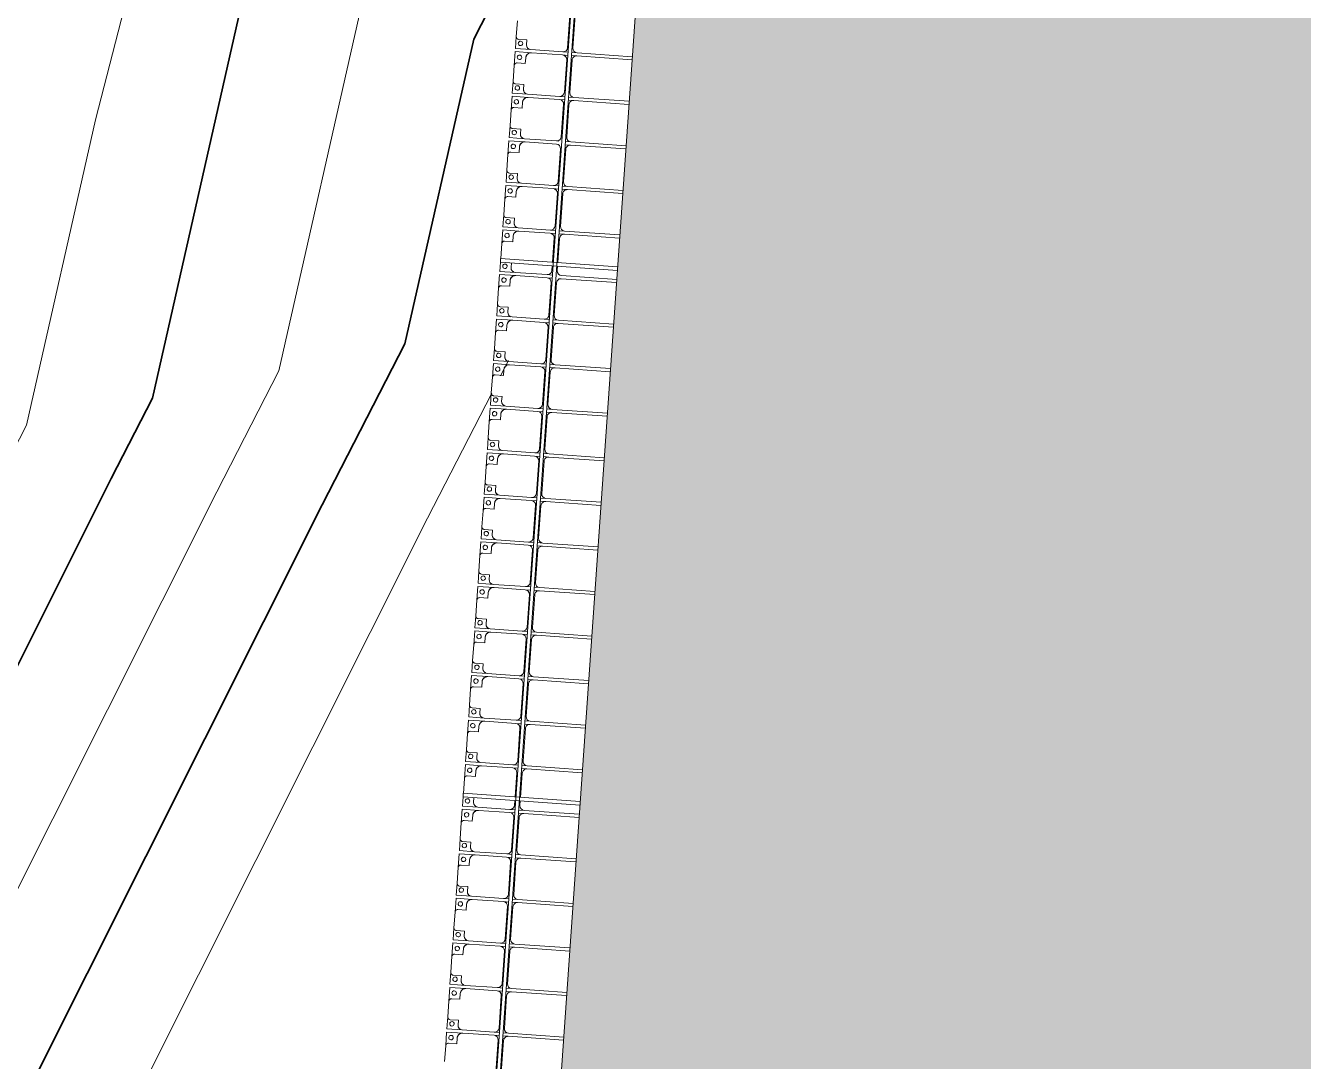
# Model space of a CAD drawing. Header units: millimetres. Extents: x -861324 to 439029, y -308065 to 694685.
# Drawn here: x 73427 to 87737, y 120129 to 131723 of the extents above; entities that cross this region are included whole.
import ezdxf

# ---------------------------------------------------------------- set-up
doc = ezdxf.new("R2010")
doc.units = ezdxf.units.MM
for name, color, linetype, lineweight in [('A-DETL-GENF', 92, 'Continuous', 9), ('A-DETL-THIN', 151, 'Continuous', 9), ('A-GENM', 13, 'Continuous', 9), ('C-TOPO-MAJR', 7, 'Continuous', 35), ('C-TOPO-MINR', 7, 'Continuous', 9), ('S-BEAM', 12, 'Continuous', 9)]:
    doc.layers.add(name, color=color, linetype=linetype, lineweight=lineweight)

# ---------------------------------------------------------------- blocks, each defined once
blk = doc.blocks.new('Dải phao đi lại kèm đỡ invester - DẢI PHAO ĐI LẠI-39446-BỐ TRÍ BÈ PIN HỒ BẢN MÒNG')
at = {"layer": 'A-GENM', "color": 7}
for p, q in [((57223, -620), (57223, 0)), ((57258, 0), (57258, -620)), ((57723, -620), (57723, 0)), ((57758, 0), (57758, -620)), ((58223, -620), (58223, 0)), ((58258, 0), (58258, -620)), ((58723, -620), (58723, 0)), ((58758, 0), (58758, -620)), ((59223, -620), (59223, 0)), ((59258, 0), (59258, -620)), ((59723, -620), (59723, 0)), ((59758, 0), (59758, -620)), ((60223, -620), (60223, 0)), ((60258, 0), (60258, -620)), ((60723, -620), (60723, 0)), ((60758, 0), (60758, -620)), ((61223, -620), (61223, 0)), ((61258, 0), (61258, -620)), ((61723, -620), (61723, 0)), ((61758, 0), (61758, -620)), ((62223, -620), (62223, 0)), ((62258, 0), (62258, -620)), ((62723, -620), (62723, 0)), ((62758, 0), (62758, -620)), ((63223, -620), (63223, 0)), ((63258, 0), (63258, -620)), ((63723, -620), (63723, 0)), ((63758, 0), (63758, -620)), ((64223, -620), (64223, 0)), ((64258, 0), (64258, -620)), ((64723, -620), (64723, 0)), ((64758, 0), (64758, -620)), ((65223, -620), (65223, 0)), ((65258, 0), (65258, -620)), ((65723, -620), (65723, 0)), ((65758, 0), (65758, -620)), ((66223, -620), (66223, 0)), ((66258, 0), (66258, -620)), ((66723, -620), (66723, 0)), ((66758, 0), (66758, -620)), ((67223, -620), (67223, 0)), ((67258, 0), (67258, -620)), ((67723, -620), (67723, 0)), ((67758, 0), (67758, -620)), ((68223, -620), (68223, 0)), ((68258, 0), (68258, -620)), ((56808, -670), (57173, -670)), ((57223, -620), (57223, -680)), ((57258, -680), (57258, -620)), ((57308, -670), (57673, -670)), ((57723, -620), (57723, -680)), ((57758, -680), (57758, -620)), ((57808, -670), (58173, -670)), ((58223, -620), (58223, -680)), ((58258, -680), (58258, -620)), ((58308, -670), (58673, -670)), ((58723, -620), (58723, -680)), ((58758, -680), (58758, -620)), ((58808, -670), (59173, -670)), ((59223, -620), (59223, -680)), ((59258, -680), (59258, -620)), ((59308, -670), (59580, -670)), ((59620, -670), (59673, -670)), ((59758, -646), (59758, -620)), ((59808, -670), (60173, -670)), ((60223, -620), (60223, -680)), ((60258, -680), (60258, -620)), ((60308, -670), (60673, -670)), ((60723, -620), (60723, -680)), ((60758, -680), (60758, -620)), ((60808, -670), (61173, -670)), ((61223, -620), (61223, -680)), ((61258, -680), (61258, -620)), ((61308, -670), (61673, -670)), ((61723, -620), (61723, -680)), ((61758, -680), (61758, -620)), ((61808, -670), (62173, -670)), ((62223, -620), (62223, -680)), ((62258, -680), (62258, -620)), ((62308, -670), (62673, -670)), ((62723, -620), (62723, -680)), ((62758, -680), (62758, -620)), ((62808, -670), (63173, -670)), ((63223, -620), (63223, -680)), ((63258, -680), (63258, -620)), ((63308, -670), (63673, -670)), ((63723, -620), (63723, -680)), ((63758, -680), (63758, -620)), ((63808, -670), (64173, -670)), ((64223, -620), (64223, -680)), ((64258, -680), (64258, -620)), ((64308, -670), (64673, -670)), ((64723, -620), (64723, -680)), ((64758, -680), (64758, -620)), ((64808, -670), (65173, -670)), ((65223, -620), (65223, -680)), ((65258, -680), (65258, -620)), ((65308, -670), (65580, -670)), ((65620, -670), (65673, -670)), ((65723, -620), (65723, -680)), ((65758, -680), (65758, -620)), ((65808, -670), (66173, -670)), ((66223, -620), (66223, -680)), ((66258, -680), (66258, -620)), ((66308, -670), (66673, -670)), ((66723, -620), (66723, -680)), ((66758, -680), (66758, -620)), ((66808, -670), (67173, -670)), ((67223, -620), (67223, -680)), ((67258, -680), (67258, -620)), ((67308, -670), (67673, -670)), ((67723, -620), (67723, -680)), ((67758, -680), (67758, -620)), ((67808, -670), (68173, -670)), ((68223, -620), (68223, -680)), ((68258, -680), (68258, -620)), ((68308, -670), (68673, -670)), ((57173, -730), (56808, -730)), ((57223, -720), (57223, -780)), ((57223, -1140), (57223, -780)), ((57258, -780), (57258, -720)), ((57258, -780), (57258, -1130)), ((57673, -730), (57308, -730)), ((57723, -720), (57723, -780)), ((57723, -1140), (57723, -780)), ((57758, -780), (57758, -720)), ((57758, -780), (57758, -1130)), ((58173, -730), (57808, -730)), ((58223, -753), (58223, -780)), ((58223, -1140), (58223, -780)), ((58258, -780), (58258, -1130)), ((58673, -730), (58308, -730)), ((58723, -720), (58723, -780)), ((58723, -1140), (58723, -780)), ((58758, -780), (58758, -720)), ((58758, -780), (58758, -1130)), ((59173, -730), (58808, -730)), ((59223, -720), (59223, -780)), ((59223, -1140), (59223, -780)), ((59258, -780), (59258, -720)), ((59258, -780), (59258, -1130)), ((59580, -730), (59308, -730)), ((59673, -730), (59620, -730)), ((59723, -720), (59723, -780)), ((59723, -1140), (59723, -780)), ((59758, -780), (59758, -720)), ((59758, -780), (59758, -1130)), ((60173, -730), (59808, -730)), ((60223, -720), (60223, -780)), ((60223, -1140), (60223, -780)), ((60258, -780), (60258, -720)), ((60258, -780), (60258, -1130)), ((60673, -730), (60308, -730)), ((60723, -720), (60723, -780)), ((60723, -1140), (60723, -780)), ((60758, -780), (60758, -720)), ((60758, -780), (60758, -1130)), ((61173, -730), (60808, -730)), ((61223, -720), (61223, -780)), ((61223, -1140), (61223, -780)), ((61258, -780), (61258, -720)), ((61258, -780), (61258, -1130)), ((61673, -730), (61308, -730)), ((61723, -720), (61723, -780)), ((61723, -1140), (61723, -780)), ((61758, -780), (61758, -720)), ((61758, -780), (61758, -1130)), ((62173, -730), (61808, -730)), ((62223, -720), (62223, -780)), ((62223, -1140), (62223, -780)), ((62258, -780), (62258, -720)), ((62258, -780), (62258, -1130)), ((62673, -730), (62308, -730)), ((62723, -720), (62723, -780)), ((62723, -1140), (62723, -780)), ((62758, -780), (62758, -720)), ((62758, -780), (62758, -1130)), ((63173, -730), (62808, -730)), ((63223, -720), (63223, -780)), ((63223, -1140), (63223, -780)), ((63258, -780), (63258, -720)), ((63258, -780), (63258, -1130)), ((63673, -730), (63308, -730)), ((63723, -720), (63723, -780)), ((63723, -1140), (63723, -780)), ((63758, -780), (63758, -720)), ((63758, -780), (63758, -1130)), ((64173, -730), (63808, -730)), ((64223, -720), (64223, -780)), ((64223, -1140), (64223, -780)), ((64258, -780), (64258, -720)), ((64258, -780), (64258, -1130)), ((64673, -730), (64308, -730)), ((64723, -720), (64723, -780)), ((64723, -1140), (64723, -780)), ((64758, -780), (64758, -720)), ((64758, -780), (64758, -1130)), ((65173, -730), (64808, -730)), ((65223, -720), (65223, -780)), ((65223, -1140), (65223, -780)), ((65258, -780), (65258, -720)), ((65258, -780), (65258, -1130)), ((65580, -730), (65308, -730)), ((65673, -730), (65620, -730)), ((65723, -720), (65723, -780)), ((65723, -1140), (65723, -780)), ((65758, -780), (65758, -720)), ((65758, -780), (65758, -1130)), ((66173, -730), (65808, -730)), ((66223, -720), (66223, -780)), ((66223, -1140), (66223, -780)), ((66258, -780), (66258, -720)), ((66258, -780), (66258, -1130)), ((66673, -730), (66308, -730)), ((66723, -720), (66723, -780)), ((66723, -1140), (66723, -780)), ((66758, -780), (66758, -720)), ((66758, -780), (66758, -1130)), ((67173, -730), (66808, -730)), ((67223, -720), (67223, -780)), ((67223, -1140), (67223, -780)), ((67258, -780), (67258, -720)), ((67258, -780), (67258, -1130)), ((67673, -730), (67308, -730)), ((67723, -720), (67723, -780)), ((67723, -1140), (67723, -780)), ((67758, -780), (67758, -720)), ((67758, -780), (67758, -1130)), ((68173, -730), (67808, -730)), ((68223, -720), (68223, -780)), ((68223, -1140), (68223, -780)), ((68258, -780), (68258, -720)), ((68258, -780), (68258, -1130)), ((68673, -730), (68308, -730)), ((57118, -1282), (57118, -1190)), ((57118, -1190), (57173, -1190)), ((57318, -1190), (57382, -1190)), ((57382, -1190), (57382, -1282)), ((57618, -1282), (57618, -1190)), ((57618, -1190), (57673, -1190)), ((57818, -1190), (57882, -1190)), ((57882, -1190), (57882, -1282)), ((58118, -1282), (58118, -1190)), ((58118, -1190), (58173, -1190)), ((58318, -1190), (58382, -1190)), ((58382, -1190), (58382, -1282)), ((58618, -1282), (58618, -1190)), ((58618, -1190), (58673, -1190)), ((58818, -1190), (58882, -1190)), ((58882, -1190), (58882, -1282)), ((59118, -1282), (59118, -1190)), ((59118, -1190), (59173, -1190)), ((59318, -1190), (59382, -1190)), ((59382, -1190), (59382, -1282)), ((59620, -1190), (59673, -1190)), ((59818, -1190), (59882, -1190)), ((59882, -1190), (59882, -1282)), ((60118, -1282), (60118, -1190)), ((60118, -1190), (60173, -1190)), ((60318, -1190), (60382, -1190)), ((60382, -1190), (60382, -1282)), ((60618, -1282), (60618, -1190)), ((60618, -1190), (60673, -1190)), ((60818, -1190), (60882, -1190)), ((60882, -1190), (60882, -1282)), ((61118, -1282), (61118, -1190)), ((61118, -1190), (61173, -1190)), ((61318, -1190), (61382, -1190)), ((61382, -1190), (61382, -1282)), ((61618, -1282), (61618, -1190)), ((61618, -1190), (61673, -1190)), ((61818, -1190), (61882, -1190)), ((61882, -1190), (61882, -1282)), ((62118, -1282), (62118, -1190)), ((62118, -1190), (62173, -1190)), ((62318, -1190), (62382, -1190)), ((62382, -1190), (62382, -1282)), ((62618, -1282), (62618, -1190)), ((62618, -1190), (62673, -1190)), ((62818, -1190), (62882, -1190)), ((62882, -1190), (62882, -1282)), ((63118, -1282), (63118, -1190)), ((63118, -1190), (63173, -1190)), ((63318, -1190), (63382, -1190)), ((63382, -1190), (63382, -1282)), ((63618, -1282), (63618, -1190)), ((63618, -1190), (63673, -1190)), ((63818, -1190), (63882, -1190)), ((63882, -1190), (63882, -1282)), ((64118, -1282), (64118, -1190)), ((64118, -1190), (64173, -1190)), ((64318, -1190), (64382, -1190)), ((64382, -1190), (64382, -1282)), ((64618, -1282), (64618, -1190)), ((64618, -1190), (64673, -1190)), ((64818, -1190), (64882, -1190)), ((64882, -1190), (64882, -1282)), ((65118, -1282), (65118, -1190)), ((65118, -1190), (65173, -1190)), ((65318, -1190), (65382, -1190)), ((65382, -1190), (65382, -1282)), ((65620, -1190), (65673, -1190)), ((65818, -1190), (65882, -1190)), ((65882, -1190), (65882, -1282)), ((66118, -1282), (66118, -1190)), ((66118, -1190), (66173, -1190)), ((66318, -1190), (66382, -1190)), ((66382, -1190), (66382, -1282)), ((66618, -1282), (66618, -1190)), ((66618, -1190), (66673, -1190)), ((66818, -1190), (66882, -1190)), ((66882, -1190), (66882, -1282)), ((67118, -1282), (67118, -1190)), ((67118, -1190), (67173, -1190)), ((67318, -1190), (67382, -1190)), ((67382, -1190), (67382, -1282)), ((67618, -1282), (67618, -1190)), ((67618, -1190), (67673, -1190)), ((67818, -1190), (67882, -1190)), ((67882, -1190), (67882, -1282)), ((68118, -1282), (68118, -1190)), ((68118, -1190), (68173, -1190)), ((68318, -1190), (68382, -1190)), ((68382, -1190), (68382, -1282)), ((56912, -1312), (57088, -1312)), ((57412, -1312), (57588, -1312)), ((57912, -1312), (58088, -1312)), ((58412, -1312), (58588, -1312)), ((58912, -1312), (59088, -1312)), ((59412, -1312), (59580, -1312)), ((59912, -1312), (60088, -1312)), ((60412, -1312), (60588, -1312)), ((60912, -1312), (61088, -1312)), ((61412, -1312), (61588, -1312)), ((61912, -1312), (62088, -1312)), ((62412, -1312), (62588, -1312)), ((62912, -1312), (63088, -1312)), ((63412, -1312), (63588, -1312)), ((63912, -1312), (64088, -1312)), ((64412, -1312), (64588, -1312)), ((64912, -1312), (65088, -1312)), ((65412, -1312), (65580, -1312)), ((65912, -1312), (66088, -1312)), ((66412, -1312), (66588, -1312)), ((66912, -1312), (67088, -1312)), ((67412, -1312), (67588, -1312)), ((67912, -1312), (68088, -1312)), ((68412, -1312), (68588, -1312))]:
    blk.add_line(p, q, dxfattribs=at)
at = {"layer": 'A-GENM', "color": 9}
for p, q in [((57223, -620), (57223, -680)), ((57258, -680), (57258, -620)), ((57723, -620), (57723, -680)), ((57758, -680), (57758, -620)), ((58223, -620), (58223, -680)), ((58258, -680), (58258, -620)), ((58723, -620), (58723, -680)), ((58758, -680), (58758, -620)), ((59223, -620), (59223, -680)), ((59258, -680), (59258, -620)), ((60223, -620), (60223, -680)), ((60258, -680), (60258, -620)), ((60723, -620), (60723, -680)), ((60758, -680), (60758, -620)), ((61223, -620), (61223, -680)), ((61258, -680), (61258, -620)), ((61723, -620), (61723, -680)), ((61758, -680), (61758, -620)), ((62223, -620), (62223, -680)), ((62258, -680), (62258, -620)), ((62723, -620), (62723, -680)), ((62758, -680), (62758, -620)), ((63223, -620), (63223, -680)), ((63258, -680), (63258, -620)), ((63723, -620), (63723, -680)), ((63758, -680), (63758, -620)), ((64223, -620), (64223, -680)), ((64258, -680), (64258, -620)), ((64723, -620), (64723, -680)), ((64758, -680), (64758, -620)), ((65223, -620), (65223, -680)), ((65258, -680), (65258, -620)), ((65723, -620), (65723, -680)), ((65758, -680), (65758, -620)), ((66223, -620), (66223, -680)), ((66258, -680), (66258, -620)), ((66723, -620), (66723, -680)), ((66758, -680), (66758, -620)), ((67223, -620), (67223, -680)), ((67258, -680), (67258, -620)), ((67723, -620), (67723, -680)), ((67758, -680), (67758, -620)), ((68223, -620), (68223, -680)), ((68258, -680), (68258, -620)), ((57223, -720), (57223, -780)), ((57258, -780), (57258, -720)), ((57723, -720), (57723, -780)), ((57758, -780), (57758, -720)), ((58223, -753), (58223, -780)), ((58723, -720), (58723, -780)), ((58758, -780), (58758, -720)), ((59223, -720), (59223, -780)), ((59258, -780), (59258, -720)), ((59723, -720), (59723, -780)), ((59758, -780), (59758, -720)), ((60223, -720), (60223, -780)), ((60258, -780), (60258, -720)), ((60723, -720), (60723, -780)), ((60758, -780), (60758, -720)), ((61223, -720), (61223, -780)), ((61258, -780), (61258, -720)), ((61723, -720), (61723, -780)), ((61758, -780), (61758, -720)), ((62223, -720), (62223, -780)), ((62258, -780), (62258, -720)), ((62723, -720), (62723, -780)), ((62758, -780), (62758, -720)), ((63223, -720), (63223, -780)), ((63258, -780), (63258, -720)), ((63723, -720), (63723, -780)), ((63758, -780), (63758, -720)), ((64223, -720), (64223, -780)), ((64258, -780), (64258, -720)), ((64723, -720), (64723, -780)), ((64758, -780), (64758, -720)), ((65223, -720), (65223, -780)), ((65258, -780), (65258, -720)), ((65723, -720), (65723, -780)), ((65758, -780), (65758, -720)), ((66223, -720), (66223, -780)), ((66258, -780), (66258, -720)), ((66723, -720), (66723, -780)), ((66758, -780), (66758, -720)), ((67223, -720), (67223, -780)), ((67258, -780), (67258, -720)), ((67723, -720), (67723, -780)), ((67758, -780), (67758, -720)), ((68223, -720), (68223, -780)), ((68258, -780), (68258, -720)), ((57223, -1140), (57223, -1312)), ((57223, -1312), (57223, -1140)), ((57258, -1312), (57258, -1130)), ((57258, -1130), (57258, -1312)), ((57723, -1140), (57723, -1312)), ((57723, -1312), (57723, -1140)), ((57758, -1312), (57758, -1130)), ((57758, -1130), (57758, -1312)), ((58223, -1140), (58223, -1312)), ((58223, -1312), (58223, -1140)), ((58258, -1312), (58258, -1130)), ((58258, -1130), (58258, -1312)), ((58723, -1140), (58723, -1312)), ((58723, -1312), (58723, -1140)), ((58758, -1312), (58758, -1130)), ((58758, -1130), (58758, -1312)), ((59223, -1140), (59223, -1312)), ((59223, -1312), (59223, -1140)), ((59258, -1312), (59258, -1130)), ((59258, -1130), (59258, -1312)), ((59723, -1140), (59723, -1312)), ((59723, -1312), (59723, -1140)), ((59758, -1312), (59758, -1130)), ((59758, -1130), (59758, -1312)), ((60223, -1140), (60223, -1312)), ((60223, -1312), (60223, -1140)), ((60258, -1312), (60258, -1130)), ((60258, -1130), (60258, -1312)), ((60723, -1140), (60723, -1312)), ((60723, -1312), (60723, -1140)), ((60758, -1312), (60758, -1130)), ((60758, -1130), (60758, -1312)), ((61223, -1140), (61223, -1312)), ((61223, -1312), (61223, -1140)), ((61258, -1312), (61258, -1130)), ((61258, -1130), (61258, -1312)), ((61723, -1140), (61723, -1312)), ((61723, -1312), (61723, -1140)), ((61758, -1312), (61758, -1130)), ((61758, -1130), (61758, -1312)), ((62223, -1140), (62223, -1312)), ((62223, -1312), (62223, -1140)), ((62258, -1312), (62258, -1130)), ((62258, -1130), (62258, -1312)), ((62723, -1140), (62723, -1312)), ((62723, -1312), (62723, -1140)), ((62758, -1312), (62758, -1130)), ((62758, -1130), (62758, -1312)), ((63223, -1140), (63223, -1312)), ((63223, -1312), (63223, -1140)), ((63258, -1312), (63258, -1130)), ((63258, -1130), (63258, -1312)), ((63723, -1140), (63723, -1312)), ((63723, -1312), (63723, -1140)), ((63758, -1312), (63758, -1130)), ((63758, -1130), (63758, -1312)), ((64223, -1140), (64223, -1312)), ((64223, -1312), (64223, -1140)), ((64258, -1312), (64258, -1130)), ((64258, -1130), (64258, -1312)), ((64723, -1140), (64723, -1312)), ((64723, -1312), (64723, -1140)), ((64758, -1312), (64758, -1130)), ((64758, -1130), (64758, -1312)), ((65223, -1140), (65223, -1312)), ((65223, -1312), (65223, -1140)), ((65258, -1312), (65258, -1130)), ((65258, -1130), (65258, -1312)), ((65723, -1140), (65723, -1312)), ((65723, -1312), (65723, -1140)), ((65758, -1312), (65758, -1130)), ((65758, -1130), (65758, -1312)), ((66223, -1140), (66223, -1312)), ((66223, -1312), (66223, -1140)), ((66258, -1312), (66258, -1130)), ((66258, -1130), (66258, -1312)), ((66723, -1140), (66723, -1312)), ((66723, -1312), (66723, -1140)), ((66758, -1312), (66758, -1130)), ((66758, -1130), (66758, -1312)), ((67223, -1140), (67223, -1312)), ((67223, -1312), (67223, -1140)), ((67258, -1312), (67258, -1130)), ((67258, -1130), (67258, -1312)), ((67723, -1140), (67723, -1312)), ((67723, -1312), (67723, -1140)), ((67758, -1312), (67758, -1130)), ((67758, -1130), (67758, -1312)), ((68223, -1140), (68223, -1312)), ((68223, -1312), (68223, -1140)), ((68258, -1312), (68258, -1130)), ((68258, -1130), (68258, -1312)), ((57173, -1190), (57118, -1190)), ((57118, -1190), (57118, -1282)), ((57118, -1282), (57118, -1190)), ((57118, -1190), (57118, -1282)), ((57118, -1190), (57173, -1190)), ((57173, -1190), (57118, -1190)), ((57382, -1190), (57318, -1190)), ((57318, -1190), (57382, -1190)), ((57382, -1190), (57318, -1190)), ((57382, -1282), (57382, -1190)), ((57382, -1190), (57382, -1282)), ((57382, -1282), (57382, -1190)), ((57673, -1190), (57618, -1190)), ((57618, -1190), (57618, -1282)), ((57618, -1282), (57618, -1190)), ((57618, -1190), (57618, -1282)), ((57618, -1190), (57673, -1190)), ((57673, -1190), (57618, -1190)), ((57882, -1190), (57818, -1190)), ((57818, -1190), (57882, -1190)), ((57882, -1190), (57818, -1190)), ((57882, -1282), (57882, -1190)), ((57882, -1190), (57882, -1282)), ((57882, -1282), (57882, -1190)), ((58173, -1190), (58118, -1190)), ((58118, -1190), (58118, -1282)), ((58118, -1282), (58118, -1190)), ((58118, -1190), (58118, -1282)), ((58118, -1190), (58173, -1190)), ((58173, -1190), (58118, -1190)), ((58382, -1190), (58318, -1190)), ((58318, -1190), (58382, -1190)), ((58382, -1190), (58318, -1190)), ((58382, -1282), (58382, -1190)), ((58382, -1190), (58382, -1282)), ((58382, -1282), (58382, -1190)), ((58673, -1190), (58618, -1190)), ((58618, -1190), (58618, -1282)), ((58618, -1282), (58618, -1190)), ((58618, -1190), (58618, -1282)), ((58618, -1190), (58673, -1190)), ((58673, -1190), (58618, -1190)), ((58882, -1190), (58818, -1190)), ((58818, -1190), (58882, -1190)), ((58882, -1190), (58818, -1190)), ((58882, -1282), (58882, -1190)), ((58882, -1190), (58882, -1282)), ((58882, -1282), (58882, -1190)), ((59173, -1190), (59118, -1190)), ((59118, -1190), (59118, -1282)), ((59118, -1282), (59118, -1190)), ((59118, -1190), (59118, -1282)), ((59118, -1190), (59173, -1190)), ((59173, -1190), (59118, -1190)), ((59382, -1190), (59318, -1190)), ((59318, -1190), (59382, -1190)), ((59382, -1190), (59318, -1190)), ((59382, -1282), (59382, -1190)), ((59382, -1190), (59382, -1282)), ((59382, -1282), (59382, -1190)), ((59673, -1190), (59620, -1190)), ((59620, -1190), (59673, -1190)), ((59673, -1190), (59620, -1190)), ((59882, -1190), (59818, -1190)), ((59818, -1190), (59882, -1190)), ((59882, -1190), (59818, -1190)), ((59882, -1282), (59882, -1190)), ((59882, -1190), (59882, -1282)), ((59882, -1282), (59882, -1190)), ((60173, -1190), (60118, -1190)), ((60118, -1190), (60118, -1282)), ((60118, -1282), (60118, -1190)), ((60118, -1190), (60118, -1282)), ((60118, -1190), (60173, -1190)), ((60173, -1190), (60118, -1190)), ((60382, -1190), (60318, -1190)), ((60318, -1190), (60382, -1190)), ((60382, -1190), (60318, -1190)), ((60382, -1282), (60382, -1190)), ((60382, -1190), (60382, -1282)), ((60382, -1282), (60382, -1190)), ((60673, -1190), (60618, -1190)), ((60618, -1190), (60618, -1282)), ((60618, -1282), (60618, -1190)), ((60618, -1190), (60618, -1282)), ((60618, -1190), (60673, -1190)), ((60673, -1190), (60618, -1190)), ((60882, -1190), (60818, -1190)), ((60818, -1190), (60882, -1190)), ((60882, -1190), (60818, -1190)), ((60882, -1282), (60882, -1190)), ((60882, -1190), (60882, -1282)), ((60882, -1282), (60882, -1190)), ((61173, -1190), (61118, -1190)), ((61118, -1190), (61118, -1282)), ((61118, -1282), (61118, -1190)), ((61118, -1190), (61118, -1282)), ((61118, -1190), (61173, -1190)), ((61173, -1190), (61118, -1190)), ((61382, -1190), (61318, -1190)), ((61318, -1190), (61382, -1190)), ((61382, -1190), (61318, -1190)), ((61382, -1282), (61382, -1190)), ((61382, -1190), (61382, -1282)), ((61382, -1282), (61382, -1190)), ((61673, -1190), (61618, -1190)), ((61618, -1190), (61618, -1282)), ((61618, -1282), (61618, -1190)), ((61618, -1190), (61618, -1282)), ((61618, -1190), (61673, -1190)), ((61673, -1190), (61618, -1190)), ((61882, -1190), (61818, -1190)), ((61818, -1190), (61882, -1190)), ((61882, -1190), (61818, -1190)), ((61882, -1282), (61882, -1190)), ((61882, -1190), (61882, -1282)), ((61882, -1282), (61882, -1190)), ((62173, -1190), (62118, -1190)), ((62118, -1190), (62118, -1282)), ((62118, -1282), (62118, -1190)), ((62118, -1190), (62118, -1282)), ((62118, -1190), (62173, -1190)), ((62173, -1190), (62118, -1190)), ((62382, -1190), (62318, -1190)), ((62318, -1190), (62382, -1190)), ((62382, -1190), (62318, -1190)), ((62382, -1282), (62382, -1190)), ((62382, -1190), (62382, -1282)), ((62382, -1282), (62382, -1190)), ((62673, -1190), (62618, -1190)), ((62618, -1190), (62618, -1282)), ((62618, -1282), (62618, -1190)), ((62618, -1190), (62618, -1282)), ((62618, -1190), (62673, -1190)), ((62673, -1190), (62618, -1190)), ((62882, -1190), (62818, -1190)), ((62818, -1190), (62882, -1190)), ((62882, -1190), (62818, -1190)), ((62882, -1282), (62882, -1190)), ((62882, -1190), (62882, -1282)), ((62882, -1282), (62882, -1190)), ((63173, -1190), (63118, -1190)), ((63118, -1190), (63118, -1282)), ((63118, -1282), (63118, -1190)), ((63118, -1190), (63118, -1282)), ((63118, -1190), (63173, -1190)), ((63173, -1190), (63118, -1190)), ((63382, -1190), (63318, -1190)), ((63318, -1190), (63382, -1190)), ((63382, -1190), (63318, -1190)), ((63382, -1282), (63382, -1190)), ((63382, -1190), (63382, -1282)), ((63382, -1282), (63382, -1190)), ((63673, -1190), (63618, -1190)), ((63618, -1190), (63618, -1282)), ((63618, -1282), (63618, -1190)), ((63618, -1190), (63618, -1282)), ((63618, -1190), (63673, -1190)), ((63673, -1190), (63618, -1190)), ((63882, -1190), (63818, -1190)), ((63818, -1190), (63882, -1190)), ((63882, -1190), (63818, -1190)), ((63882, -1282), (63882, -1190)), ((63882, -1190), (63882, -1282)), ((63882, -1282), (63882, -1190)), ((64173, -1190), (64118, -1190)), ((64118, -1190), (64118, -1282)), ((64118, -1282), (64118, -1190)), ((64118, -1190), (64118, -1282)), ((64118, -1190), (64173, -1190)), ((64173, -1190), (64118, -1190)), ((64382, -1190), (64318, -1190)), ((64318, -1190), (64382, -1190)), ((64382, -1190), (64318, -1190)), ((64382, -1282), (64382, -1190)), ((64382, -1190), (64382, -1282)), ((64382, -1282), (64382, -1190)), ((64673, -1190), (64618, -1190)), ((64618, -1190), (64618, -1282)), ((64618, -1282), (64618, -1190)), ((64618, -1190), (64618, -1282)), ((64618, -1190), (64673, -1190)), ((64673, -1190), (64618, -1190)), ((64882, -1190), (64818, -1190)), ((64818, -1190), (64882, -1190)), ((64882, -1190), (64818, -1190)), ((64882, -1282), (64882, -1190)), ((64882, -1190), (64882, -1282)), ((64882, -1282), (64882, -1190)), ((65173, -1190), (65118, -1190)), ((65118, -1190), (65118, -1282)), ((65118, -1282), (65118, -1190)), ((65118, -1190), (65118, -1282)), ((65118, -1190), (65173, -1190)), ((65173, -1190), (65118, -1190)), ((65382, -1190), (65318, -1190)), ((65318, -1190), (65382, -1190)), ((65382, -1190), (65318, -1190)), ((65382, -1282), (65382, -1190)), ((65382, -1190), (65382, -1282)), ((65382, -1282), (65382, -1190)), ((65673, -1190), (65620, -1190)), ((65620, -1190), (65673, -1190)), ((65673, -1190), (65620, -1190)), ((65882, -1190), (65818, -1190)), ((65818, -1190), (65882, -1190)), ((65882, -1190), (65818, -1190)), ((65882, -1282), (65882, -1190)), ((65882, -1190), (65882, -1282)), ((65882, -1282), (65882, -1190)), ((66173, -1190), (66118, -1190)), ((66118, -1190), (66118, -1282)), ((66118, -1282), (66118, -1190)), ((66118, -1190), (66118, -1282)), ((66118, -1190), (66173, -1190)), ((66173, -1190), (66118, -1190)), ((66382, -1190), (66318, -1190)), ((66318, -1190), (66382, -1190)), ((66382, -1190), (66318, -1190)), ((66382, -1282), (66382, -1190)), ((66382, -1190), (66382, -1282)), ((66382, -1282), (66382, -1190)), ((66673, -1190), (66618, -1190)), ((66618, -1190), (66618, -1282)), ((66618, -1282), (66618, -1190)), ((66618, -1190), (66618, -1282)), ((66618, -1190), (66673, -1190)), ((66673, -1190), (66618, -1190)), ((66882, -1190), (66818, -1190)), ((66818, -1190), (66882, -1190)), ((66882, -1190), (66818, -1190)), ((66882, -1282), (66882, -1190)), ((66882, -1190), (66882, -1282)), ((66882, -1282), (66882, -1190)), ((67173, -1190), (67118, -1190)), ((67118, -1190), (67118, -1282)), ((67118, -1282), (67118, -1190)), ((67118, -1190), (67118, -1282)), ((67118, -1190), (67173, -1190)), ((67173, -1190), (67118, -1190)), ((67382, -1190), (67318, -1190)), ((67318, -1190), (67382, -1190)), ((67382, -1190), (67318, -1190)), ((67382, -1282), (67382, -1190)), ((67382, -1190), (67382, -1282)), ((67382, -1282), (67382, -1190)), ((67673, -1190), (67618, -1190)), ((67618, -1190), (67618, -1282)), ((67618, -1282), (67618, -1190)), ((67618, -1190), (67618, -1282)), ((67618, -1190), (67673, -1190)), ((67673, -1190), (67618, -1190)), ((67882, -1190), (67818, -1190)), ((67818, -1190), (67882, -1190)), ((67882, -1190), (67818, -1190)), ((67882, -1282), (67882, -1190)), ((67882, -1190), (67882, -1282)), ((67882, -1282), (67882, -1190)), ((68173, -1190), (68118, -1190)), ((68118, -1190), (68118, -1282)), ((68118, -1282), (68118, -1190)), ((68118, -1190), (68118, -1282)), ((68118, -1190), (68173, -1190)), ((68173, -1190), (68118, -1190)), ((68382, -1190), (68318, -1190)), ((68318, -1190), (68382, -1190)), ((68382, -1190), (68318, -1190)), ((68382, -1282), (68382, -1190)), ((68382, -1190), (68382, -1282)), ((68382, -1282), (68382, -1190)), ((57223, -1312), (57088, -1312)), ((57088, -1312), (57223, -1312)), ((57412, -1312), (57258, -1312)), ((57258, -1312), (57412, -1312)), ((57723, -1312), (57588, -1312)), ((57588, -1312), (57723, -1312)), ((57912, -1312), (57758, -1312)), ((57758, -1312), (57912, -1312)), ((58223, -1312), (58088, -1312)), ((58088, -1312), (58223, -1312)), ((58412, -1312), (58258, -1312)), ((58258, -1312), (58412, -1312)), ((58723, -1312), (58588, -1312)), ((58588, -1312), (58723, -1312)), ((58912, -1312), (58758, -1312)), ((58758, -1312), (58912, -1312)), ((59223, -1312), (59088, -1312)), ((59088, -1312), (59223, -1312)), ((59412, -1312), (59258, -1312)), ((59258, -1312), (59412, -1312)), ((59723, -1312), (59620, -1312)), ((59620, -1312), (59723, -1312)), ((59912, -1312), (59758, -1312)), ((59758, -1312), (59912, -1312)), ((60223, -1312), (60088, -1312)), ((60088, -1312), (60223, -1312)), ((60412, -1312), (60258, -1312)), ((60258, -1312), (60412, -1312)), ((60723, -1312), (60588, -1312)), ((60588, -1312), (60723, -1312)), ((60912, -1312), (60758, -1312)), ((60758, -1312), (60912, -1312)), ((61223, -1312), (61088, -1312)), ((61088, -1312), (61223, -1312)), ((61412, -1312), (61258, -1312)), ((61258, -1312), (61412, -1312)), ((61723, -1312), (61588, -1312)), ((61588, -1312), (61723, -1312)), ((61912, -1312), (61758, -1312)), ((61758, -1312), (61912, -1312)), ((62223, -1312), (62088, -1312)), ((62088, -1312), (62223, -1312)), ((62412, -1312), (62258, -1312)), ((62258, -1312), (62412, -1312)), ((62723, -1312), (62588, -1312)), ((62588, -1312), (62723, -1312)), ((62912, -1312), (62758, -1312)), ((62758, -1312), (62912, -1312)), ((63223, -1312), (63088, -1312)), ((63088, -1312), (63223, -1312)), ((63412, -1312), (63258, -1312)), ((63258, -1312), (63412, -1312)), ((63723, -1312), (63588, -1312)), ((63588, -1312), (63723, -1312)), ((63912, -1312), (63758, -1312)), ((63758, -1312), (63912, -1312)), ((64223, -1312), (64088, -1312)), ((64088, -1312), (64223, -1312)), ((64412, -1312), (64258, -1312)), ((64258, -1312), (64412, -1312)), ((64723, -1312), (64588, -1312)), ((64588, -1312), (64723, -1312)), ((64912, -1312), (64758, -1312)), ((64758, -1312), (64912, -1312)), ((65223, -1312), (65088, -1312)), ((65088, -1312), (65223, -1312)), ((65412, -1312), (65258, -1312)), ((65258, -1312), (65412, -1312)), ((65723, -1312), (65620, -1312)), ((65620, -1312), (65723, -1312)), ((65912, -1312), (65758, -1312)), ((65758, -1312), (65912, -1312)), ((66223, -1312), (66088, -1312)), ((66088, -1312), (66223, -1312)), ((66412, -1312), (66258, -1312)), ((66258, -1312), (66412, -1312)), ((66723, -1312), (66588, -1312)), ((66588, -1312), (66723, -1312)), ((66912, -1312), (66758, -1312)), ((66758, -1312), (66912, -1312)), ((67223, -1312), (67088, -1312)), ((67088, -1312), (67223, -1312)), ((67412, -1312), (67258, -1312)), ((67258, -1312), (67412, -1312)), ((67723, -1312), (67588, -1312)), ((67588, -1312), (67723, -1312)), ((67912, -1312), (67758, -1312)), ((67758, -1312), (67912, -1312)), ((68223, -1312), (68088, -1312)), ((68088, -1312), (68223, -1312)), ((68412, -1312), (68258, -1312)), ((68258, -1312), (68412, -1312))]:
    blk.add_line(p, q, dxfattribs=at)
at = {"layer": 'A-GENM', "color": 7}
for centre, radius, start, end in [((57173, -620), 50, 270, 0), ((57308, -620), 50, 180, 270), ((57673, -620), 50, 270, 0), ((57808, -620), 50, 180, 270), ((58173, -620), 50, 270, 0), ((58308, -620), 50, 180, 270), ((58673, -620), 50, 270, 0), ((58808, -620), 50, 180, 270), ((59173, -620), 50, 270, 0), ((59308, -620), 50, 180, 270), ((59673, -620), 50, 270, 0), ((59808, -620), 50, 180, 209.9668), ((59808, -620), 50, 210, 270), ((60173, -620), 50, 270, 0), ((60308, -620), 50, 180, 270), ((60673, -620), 50, 270, 0), ((60808, -620), 50, 180, 270), ((61173, -620), 50, 270, 0), ((61308, -620), 50, 180, 270), ((61673, -620), 50, 270, 0), ((61808, -620), 50, 180, 270), ((62173, -620), 50, 270, 0), ((62308, -620), 50, 180, 270), ((62673, -620), 50, 270, 0), ((62808, -620), 50, 180, 270), ((63173, -620), 50, 270, 0), ((63308, -620), 50, 180, 270), ((63673, -620), 50, 270, 0), ((63808, -620), 50, 180, 270), ((64173, -620), 50, 270, 0), ((64308, -620), 50, 180, 270), ((64673, -620), 50, 270, 0), ((64808, -620), 50, 180, 270), ((65173, -620), 50, 270, 0), ((65308, -620), 50, 180, 270), ((65673, -620), 50, 270, 0), ((65808, -620), 50, 180, 270), ((66173, -620), 50, 270, 0), ((66308, -620), 50, 180, 270), ((66673, -620), 50, 270, 0), ((66808, -620), 50, 180, 270), ((67173, -620), 50, 270, 0), ((67308, -620), 50, 180, 270), ((67673, -620), 50, 270, 0), ((67808, -620), 50, 180, 270), ((68173, -620), 50, 270, 0), ((68308, -620), 50, 180, 270), ((57173, -780), 50, 360, 90), ((57308, -780), 50, 90, 180), ((57673, -780), 50, 360, 90), ((57808, -780), 50, 90, 180), ((58173, -780), 50, 360, 90), ((58308, -780), 50, 90, 180), ((58673, -780), 50, 360, 90), ((58808, -780), 50, 90, 180), ((59173, -780), 50, 360, 90), ((59308, -780), 50, 90, 180), ((59673, -780), 50, 360, 90), ((59808, -780), 50, 90, 180), ((60173, -780), 50, 360, 90), ((60308, -780), 50, 90, 180), ((60673, -780), 50, 360, 90), ((60808, -780), 50, 90, 180), ((61173, -780), 50, 360, 90), ((61308, -780), 50, 90, 180), ((61673, -780), 50, 360, 90), ((61808, -780), 50, 90, 180), ((62173, -780), 50, 360, 90), ((62308, -780), 50, 90, 180), ((62673, -780), 50, 360, 90), ((62808, -780), 50, 90, 180), ((63173, -780), 50, 360, 90), ((63308, -780), 50, 90, 180), ((63673, -780), 50, 360, 90), ((63808, -780), 50, 90, 180), ((64173, -780), 50, 360, 90), ((64308, -780), 50, 90, 180), ((64673, -780), 50, 360, 90), ((64808, -780), 50, 90, 180), ((65173, -780), 50, 360, 90), ((65308, -780), 50, 90, 180), ((65673, -780), 50, 360, 90), ((65808, -780), 50, 90, 180), ((66173, -780), 50, 360, 90), ((66308, -780), 50, 90, 180), ((66673, -780), 50, 360, 90), ((66808, -780), 50, 90, 180), ((67173, -780), 50, 360, 90), ((67308, -780), 50, 90, 180), ((67673, -780), 50, 360, 90), ((67808, -780), 50, 90, 180), ((68173, -780), 50, 360, 90), ((68308, -780), 50, 90, 180), ((57173, -1140), 50, 270, 360), ((57318, -1130), 60, 180, 270), ((57673, -1140), 50, 270, 360), ((57818, -1130), 60, 180, 270), ((58173, -1140), 50, 270, 360), ((58318, -1130), 60, 180, 270), ((58673, -1140), 50, 270, 360), ((58818, -1130), 60, 180, 270), ((59173, -1140), 50, 270, 360), ((59318, -1130), 60, 180, 270), ((59673, -1140), 50, 270, 360), ((59818, -1130), 60, 180, 270), ((60173, -1140), 50, 270, 360), ((60318, -1130), 60, 180, 270), ((60673, -1140), 50, 270, 360), ((60818, -1130), 60, 180, 270), ((61173, -1140), 50, 270, 360), ((61318, -1130), 60, 180, 270), ((61673, -1140), 50, 270, 360), ((61818, -1130), 60, 180, 270), ((62173, -1140), 50, 270, 360), ((62318, -1130), 60, 180, 270), ((62673, -1140), 50, 270, 360), ((62818, -1130), 60, 180, 270), ((63173, -1140), 50, 270, 360), ((63318, -1130), 60, 180, 270), ((63673, -1140), 50, 270, 360), ((63818, -1130), 60, 180, 270), ((64173, -1140), 50, 270, 360), ((64318, -1130), 60, 180, 270), ((64673, -1140), 50, 270, 360), ((64818, -1130), 60, 180, 270), ((65173, -1140), 50, 270, 360), ((65318, -1130), 60, 180, 270), ((65673, -1140), 50, 270, 360), ((65818, -1130), 60, 180, 270), ((66173, -1140), 50, 270, 360), ((66318, -1130), 60, 180, 270), ((66673, -1140), 50, 270, 360), ((66818, -1130), 60, 180, 270), ((67173, -1140), 50, 270, 360), ((67318, -1130), 60, 180, 270), ((67673, -1140), 50, 270, 360), ((67818, -1130), 60, 180, 270), ((68173, -1140), 50, 270, 360), ((68318, -1130), 60, 180, 270), ((57088, -1282), 30, 270, 0), ((57412, -1282), 30, 180, 270), ((57588, -1282), 30, 270, 0), ((57912, -1282), 30, 180, 270), ((58088, -1282), 30, 270, 0), ((58412, -1282), 30, 180, 270), ((58588, -1282), 30, 270, 0), ((58912, -1282), 30, 180, 270), ((59088, -1282), 30, 270, 0), ((59412, -1282), 30, 180, 270), ((59912, -1282), 30, 180, 270), ((60088, -1282), 30, 270, 0), ((60412, -1282), 30, 180, 270), ((60588, -1282), 30, 270, 0), ((60912, -1282), 30, 180, 270), ((61088, -1282), 30, 270, 0), ((61412, -1282), 30, 180, 270), ((61588, -1282), 30, 270, 0), ((61912, -1282), 30, 180, 270), ((62088, -1282), 30, 270, 0), ((62412, -1282), 30, 180, 270), ((62588, -1282), 30, 270, 0), ((62912, -1282), 30, 180, 270), ((63088, -1282), 30, 270, 0), ((63412, -1282), 30, 180, 270), ((63588, -1282), 30, 270, 0), ((63912, -1282), 30, 180, 270), ((64088, -1282), 30, 270, 0), ((64412, -1282), 30, 180, 270), ((64588, -1282), 30, 270, 0), ((64912, -1282), 30, 180, 270), ((65088, -1282), 30, 270, 0), ((65412, -1282), 30, 180, 270), ((65912, -1282), 30, 180, 270), ((66088, -1282), 30, 270, 0), ((66412, -1282), 30, 180, 270), ((66588, -1282), 30, 270, 0), ((66912, -1282), 30, 180, 270), ((67088, -1282), 30, 270, 0), ((67412, -1282), 30, 180, 270), ((67588, -1282), 30, 270, 0), ((67912, -1282), 30, 180, 270), ((68088, -1282), 30, 270, 0), ((68412, -1282), 30, 180, 270)]:
    blk.add_arc(centre, radius, start, end, dxfattribs=at)
at = {"layer": 'A-GENM', "color": 9}
for centre, radius, start, end in [((57088, -1282), 30, 300, 0), ((57088, -1282), 30, 300, 0), ((57088, -1282), 30, 300, 0), ((57162, -1259), 25, 90, 270), ((57162, -1259), 25, 90, 270), ((57162, -1259), 25, 270, 90), ((57162, -1259), 25, 270, 90), ((57173, -1140), 50, 270, 345), ((57173, -1140), 50, 270, 345), ((57173, -1140), 50, 270, 345), ((57318, -1130), 60, 195, 270), ((57318, -1130), 60, 195, 270), ((57318, -1130), 60, 195, 270), ((57317, -1259), 25, 90, 270), ((57317, -1259), 25, 90, 270), ((57317, -1259), 25, 270, 90), ((57317, -1259), 25, 270, 90), ((57412, -1282), 30, 180, 240), ((57412, -1282), 30, 180, 240), ((57412, -1282), 30, 180, 240), ((57588, -1282), 30, 300, 0), ((57588, -1282), 30, 300, 0), ((57588, -1282), 30, 300, 0), ((57662, -1259), 25, 90, 270), ((57662, -1259), 25, 90, 270), ((57662, -1259), 25, 270, 90), ((57662, -1259), 25, 270, 90), ((57673, -1140), 50, 270, 345), ((57673, -1140), 50, 270, 345), ((57673, -1140), 50, 270, 345), ((57818, -1130), 60, 195, 270), ((57818, -1130), 60, 195, 270), ((57818, -1130), 60, 195, 270), ((57817, -1259), 25, 90, 270), ((57817, -1259), 25, 90, 270), ((57817, -1259), 25, 270, 90), ((57817, -1259), 25, 270, 90), ((57912, -1282), 30, 180, 240), ((57912, -1282), 30, 180, 240), ((57912, -1282), 30, 180, 240), ((58088, -1282), 30, 300, 0), ((58088, -1282), 30, 300, 0), ((58088, -1282), 30, 300, 0), ((58162, -1259), 25, 90, 270), ((58162, -1259), 25, 90, 270), ((58162, -1259), 25, 270, 90), ((58162, -1259), 25, 270, 90), ((58173, -1140), 50, 270, 345), ((58173, -1140), 50, 270, 345), ((58173, -1140), 50, 270, 345), ((58318, -1130), 60, 195, 270), ((58318, -1130), 60, 195, 270), ((58318, -1130), 60, 195, 270), ((58317, -1259), 25, 90, 270), ((58317, -1259), 25, 90, 270), ((58317, -1259), 25, 270, 90), ((58317, -1259), 25, 270, 90), ((58412, -1282), 30, 180, 240), ((58412, -1282), 30, 180, 240), ((58412, -1282), 30, 180, 240), ((58588, -1282), 30, 300, 0), ((58588, -1282), 30, 300, 0), ((58588, -1282), 30, 300, 0), ((58662, -1259), 25, 90, 270), ((58662, -1259), 25, 90, 270), ((58662, -1259), 25, 270, 90), ((58662, -1259), 25, 270, 90), ((58673, -1140), 50, 270, 345), ((58673, -1140), 50, 270, 345), ((58673, -1140), 50, 270, 345), ((58818, -1130), 60, 195, 270), ((58818, -1130), 60, 195, 270), ((58818, -1130), 60, 195, 270), ((58817, -1259), 25, 90, 270), ((58817, -1259), 25, 90, 270), ((58817, -1259), 25, 270, 90), ((58817, -1259), 25, 270, 90), ((58912, -1282), 30, 180, 240), ((58912, -1282), 30, 180, 240), ((58912, -1282), 30, 180, 240), ((59088, -1282), 30, 300, 0), ((59088, -1282), 30, 300, 0), ((59088, -1282), 30, 300, 0), ((59162, -1259), 25, 90, 270), ((59162, -1259), 25, 90, 270), ((59162, -1259), 25, 270, 90), ((59162, -1259), 25, 270, 90), ((59173, -1140), 50, 270, 345), ((59173, -1140), 50, 270, 345), ((59173, -1140), 50, 270, 345), ((59318, -1130), 60, 195, 270), ((59318, -1130), 60, 195, 270), ((59318, -1130), 60, 195, 270), ((59317, -1259), 25, 90, 270), ((59317, -1259), 25, 90, 270), ((59317, -1259), 25, 270, 90), ((59317, -1259), 25, 270, 90), ((59412, -1282), 30, 180, 240), ((59412, -1282), 30, 180, 240), ((59412, -1282), 30, 180, 240), ((59662, -1259), 25, 90, 270), ((59662, -1259), 25, 90, 270), ((59662, -1259), 25, 270, 90), ((59662, -1259), 25, 270, 90), ((59673, -1140), 50, 270, 345), ((59673, -1140), 50, 270, 345), ((59673, -1140), 50, 270, 345), ((59818, -1130), 60, 195, 270), ((59818, -1130), 60, 195, 270), ((59818, -1130), 60, 195, 270), ((59817, -1259), 25, 90, 270), ((59817, -1259), 25, 90, 270), ((59817, -1259), 25, 270, 90), ((59817, -1259), 25, 270, 90), ((59912, -1282), 30, 180, 240), ((59912, -1282), 30, 180, 240), ((59912, -1282), 30, 180, 240), ((60088, -1282), 30, 300, 0), ((60088, -1282), 30, 300, 0), ((60088, -1282), 30, 300, 0), ((60162, -1259), 25, 90, 270), ((60162, -1259), 25, 90, 270), ((60162, -1259), 25, 270, 90), ((60162, -1259), 25, 270, 90), ((60173, -1140), 50, 270, 345), ((60173, -1140), 50, 270, 345), ((60173, -1140), 50, 270, 345), ((60318, -1130), 60, 195, 270), ((60318, -1130), 60, 195, 270), ((60318, -1130), 60, 195, 270), ((60317, -1259), 25, 90, 270), ((60317, -1259), 25, 90, 270), ((60317, -1259), 25, 270, 90), ((60317, -1259), 25, 270, 90), ((60412, -1282), 30, 180, 240), ((60412, -1282), 30, 180, 240), ((60412, -1282), 30, 180, 240), ((60588, -1282), 30, 300, 0), ((60588, -1282), 30, 300, 0), ((60588, -1282), 30, 300, 0), ((60662, -1259), 25, 90, 270), ((60662, -1259), 25, 90, 270), ((60662, -1259), 25, 270, 90), ((60662, -1259), 25, 270, 90), ((60673, -1140), 50, 270, 345), ((60673, -1140), 50, 270, 345), ((60673, -1140), 50, 270, 345), ((60818, -1130), 60, 195, 270), ((60818, -1130), 60, 195, 270), ((60818, -1130), 60, 195, 270), ((60817, -1259), 25, 90, 270), ((60817, -1259), 25, 90, 270), ((60817, -1259), 25, 270, 90), ((60817, -1259), 25, 270, 90), ((60912, -1282), 30, 180, 240), ((60912, -1282), 30, 180, 240), ((60912, -1282), 30, 180, 240), ((61088, -1282), 30, 300, 0), ((61088, -1282), 30, 300, 0), ((61088, -1282), 30, 300, 0), ((61162, -1259), 25, 90, 270), ((61162, -1259), 25, 90, 270), ((61162, -1259), 25, 270, 90), ((61162, -1259), 25, 270, 90), ((61173, -1140), 50, 270, 345), ((61173, -1140), 50, 270, 345), ((61173, -1140), 50, 270, 345), ((61318, -1130), 60, 195, 270), ((61318, -1130), 60, 195, 270), ((61318, -1130), 60, 195, 270), ((61317, -1259), 25, 90, 270), ((61317, -1259), 25, 90, 270), ((61317, -1259), 25, 270, 90), ((61317, -1259), 25, 270, 90), ((61412, -1282), 30, 180, 240), ((61412, -1282), 30, 180, 240), ((61412, -1282), 30, 180, 240), ((61588, -1282), 30, 300, 0), ((61588, -1282), 30, 300, 0), ((61588, -1282), 30, 300, 0), ((61662, -1259), 25, 90, 270), ((61662, -1259), 25, 90, 270), ((61662, -1259), 25, 270, 90), ((61662, -1259), 25, 270, 90), ((61673, -1140), 50, 270, 345), ((61673, -1140), 50, 270, 345), ((61673, -1140), 50, 270, 345), ((61818, -1130), 60, 195, 270), ((61818, -1130), 60, 195, 270), ((61818, -1130), 60, 195, 270), ((61817, -1259), 25, 90, 270), ((61817, -1259), 25, 90, 270), ((61817, -1259), 25, 270, 90), ((61817, -1259), 25, 270, 90), ((61912, -1282), 30, 180, 240), ((61912, -1282), 30, 180, 240), ((61912, -1282), 30, 180, 240), ((62088, -1282), 30, 300, 0), ((62088, -1282), 30, 300, 0), ((62088, -1282), 30, 300, 0), ((62162, -1259), 25, 90, 270), ((62162, -1259), 25, 90, 270), ((62162, -1259), 25, 270, 90), ((62162, -1259), 25, 270, 90), ((62173, -1140), 50, 270, 345), ((62173, -1140), 50, 270, 345), ((62173, -1140), 50, 270, 345), ((62318, -1130), 60, 195, 270), ((62318, -1130), 60, 195, 270), ((62318, -1130), 60, 195, 270), ((62317, -1259), 25, 90, 270), ((62317, -1259), 25, 90, 270), ((62317, -1259), 25, 270, 90), ((62317, -1259), 25, 270, 90), ((62412, -1282), 30, 180, 240), ((62412, -1282), 30, 180, 240), ((62412, -1282), 30, 180, 240), ((62588, -1282), 30, 300, 0), ((62588, -1282), 30, 300, 0), ((62588, -1282), 30, 300, 0), ((62662, -1259), 25, 90, 270), ((62662, -1259), 25, 90, 270), ((62662, -1259), 25, 270, 90), ((62662, -1259), 25, 270, 90), ((62673, -1140), 50, 270, 345), ((62673, -1140), 50, 270, 345), ((62673, -1140), 50, 270, 345), ((62818, -1130), 60, 195, 270), ((62818, -1130), 60, 195, 270), ((62818, -1130), 60, 195, 270), ((62817, -1259), 25, 90, 270), ((62817, -1259), 25, 90, 270), ((62817, -1259), 25, 270, 90), ((62817, -1259), 25, 270, 90), ((62912, -1282), 30, 180, 240), ((62912, -1282), 30, 180, 240), ((62912, -1282), 30, 180, 240), ((63088, -1282), 30, 300, 0), ((63088, -1282), 30, 300, 0), ((63088, -1282), 30, 300, 0), ((63162, -1259), 25, 90, 270), ((63162, -1259), 25, 90, 270), ((63162, -1259), 25, 270, 90), ((63162, -1259), 25, 270, 90), ((63173, -1140), 50, 270, 345), ((63173, -1140), 50, 270, 345), ((63173, -1140), 50, 270, 345), ((63318, -1130), 60, 195, 270), ((63318, -1130), 60, 195, 270), ((63318, -1130), 60, 195, 270), ((63317, -1259), 25, 90, 270), ((63317, -1259), 25, 90, 270), ((63317, -1259), 25, 270, 90), ((63317, -1259), 25, 270, 90), ((63412, -1282), 30, 180, 240), ((63412, -1282), 30, 180, 240), ((63412, -1282), 30, 180, 240), ((63588, -1282), 30, 300, 0), ((63588, -1282), 30, 300, 0), ((63588, -1282), 30, 300, 0), ((63662, -1259), 25, 90, 270), ((63662, -1259), 25, 90, 270), ((63662, -1259), 25, 270, 90), ((63662, -1259), 25, 270, 90), ((63673, -1140), 50, 270, 345), ((63673, -1140), 50, 270, 345), ((63673, -1140), 50, 270, 345), ((63818, -1130), 60, 195, 270), ((63818, -1130), 60, 195, 270), ((63818, -1130), 60, 195, 270), ((63817, -1259), 25, 90, 270), ((63817, -1259), 25, 90, 270), ((63817, -1259), 25, 270, 90), ((63817, -1259), 25, 270, 90), ((63912, -1282), 30, 180, 240), ((63912, -1282), 30, 180, 240), ((63912, -1282), 30, 180, 240), ((64088, -1282), 30, 300, 0), ((64088, -1282), 30, 300, 0), ((64088, -1282), 30, 300, 0), ((64162, -1259), 25, 90, 270), ((64162, -1259), 25, 90, 270), ((64162, -1259), 25, 270, 90), ((64162, -1259), 25, 270, 90), ((64173, -1140), 50, 270, 345), ((64173, -1140), 50, 270, 345), ((64173, -1140), 50, 270, 345), ((64318, -1130), 60, 195, 270), ((64318, -1130), 60, 195, 270), ((64318, -1130), 60, 195, 270), ((64317, -1259), 25, 90, 270), ((64317, -1259), 25, 90, 270), ((64317, -1259), 25, 270, 90), ((64317, -1259), 25, 270, 90), ((64412, -1282), 30, 180, 240), ((64412, -1282), 30, 180, 240), ((64412, -1282), 30, 180, 240), ((64588, -1282), 30, 300, 0), ((64588, -1282), 30, 300, 0), ((64588, -1282), 30, 300, 0), ((64662, -1259), 25, 90, 270), ((64662, -1259), 25, 90, 270), ((64662, -1259), 25, 270, 90), ((64662, -1259), 25, 270, 90), ((64673, -1140), 50, 270, 345), ((64673, -1140), 50, 270, 345), ((64673, -1140), 50, 270, 345), ((64818, -1130), 60, 195, 270), ((64818, -1130), 60, 195, 270), ((64818, -1130), 60, 195, 270), ((64817, -1259), 25, 90, 270), ((64817, -1259), 25, 90, 270), ((64817, -1259), 25, 270, 90), ((64817, -1259), 25, 270, 90), ((64912, -1282), 30, 180, 240), ((64912, -1282), 30, 180, 240), ((64912, -1282), 30, 180, 240), ((65088, -1282), 30, 300, 0), ((65088, -1282), 30, 300, 0), ((65088, -1282), 30, 300, 0), ((65162, -1259), 25, 90, 270), ((65162, -1259), 25, 90, 270), ((65162, -1259), 25, 270, 90), ((65162, -1259), 25, 270, 90), ((65173, -1140), 50, 270, 345), ((65173, -1140), 50, 270, 345), ((65173, -1140), 50, 270, 345), ((65318, -1130), 60, 195, 270), ((65318, -1130), 60, 195, 270), ((65318, -1130), 60, 195, 270), ((65317, -1259), 25, 90, 270), ((65317, -1259), 25, 90, 270), ((65317, -1259), 25, 270, 90), ((65317, -1259), 25, 270, 90), ((65412, -1282), 30, 180, 240), ((65412, -1282), 30, 180, 240), ((65412, -1282), 30, 180, 240), ((65662, -1259), 25, 90, 270), ((65662, -1259), 25, 90, 270), ((65662, -1259), 25, 270, 90), ((65662, -1259), 25, 270, 90), ((65673, -1140), 50, 270, 345), ((65673, -1140), 50, 270, 345), ((65673, -1140), 50, 270, 345), ((65818, -1130), 60, 195, 270), ((65818, -1130), 60, 195, 270), ((65818, -1130), 60, 195, 270), ((65817, -1259), 25, 90, 270), ((65817, -1259), 25, 90, 270), ((65817, -1259), 25, 270, 90), ((65817, -1259), 25, 270, 90), ((65912, -1282), 30, 180, 240), ((65912, -1282), 30, 180, 240), ((65912, -1282), 30, 180, 240), ((66088, -1282), 30, 300, 0), ((66088, -1282), 30, 300, 0), ((66088, -1282), 30, 300, 0), ((66162, -1259), 25, 90, 270), ((66162, -1259), 25, 90, 270), ((66162, -1259), 25, 270, 90), ((66162, -1259), 25, 270, 90), ((66173, -1140), 50, 270, 345), ((66173, -1140), 50, 270, 345), ((66173, -1140), 50, 270, 345), ((66318, -1130), 60, 195, 270), ((66318, -1130), 60, 195, 270), ((66318, -1130), 60, 195, 270), ((66317, -1259), 25, 90, 270), ((66317, -1259), 25, 90, 270), ((66317, -1259), 25, 270, 90), ((66317, -1259), 25, 270, 90), ((66412, -1282), 30, 180, 240), ((66412, -1282), 30, 180, 240), ((66412, -1282), 30, 180, 240), ((66588, -1282), 30, 300, 0), ((66588, -1282), 30, 300, 0), ((66588, -1282), 30, 300, 0), ((66662, -1259), 25, 90, 270), ((66662, -1259), 25, 90, 270), ((66662, -1259), 25, 270, 90), ((66662, -1259), 25, 270, 90), ((66673, -1140), 50, 270, 345), ((66673, -1140), 50, 270, 345), ((66673, -1140), 50, 270, 345), ((66818, -1130), 60, 195, 270), ((66818, -1130), 60, 195, 270), ((66818, -1130), 60, 195, 270), ((66817, -1259), 25, 90, 270), ((66817, -1259), 25, 90, 270), ((66817, -1259), 25, 270, 90), ((66817, -1259), 25, 270, 90), ((66912, -1282), 30, 180, 240), ((66912, -1282), 30, 180, 240), ((66912, -1282), 30, 180, 240), ((67088, -1282), 30, 300, 0), ((67088, -1282), 30, 300, 0), ((67088, -1282), 30, 300, 0), ((67162, -1259), 25, 90, 270), ((67162, -1259), 25, 90, 270), ((67162, -1259), 25, 270, 90), ((67162, -1259), 25, 270, 90), ((67173, -1140), 50, 270, 345), ((67173, -1140), 50, 270, 345), ((67173, -1140), 50, 270, 345), ((67318, -1130), 60, 195, 270), ((67318, -1130), 60, 195, 270), ((67318, -1130), 60, 195, 270), ((67317, -1259), 25, 90, 270), ((67317, -1259), 25, 90, 270), ((67317, -1259), 25, 270, 90), ((67317, -1259), 25, 270, 90), ((67412, -1282), 30, 180, 240), ((67412, -1282), 30, 180, 240), ((67412, -1282), 30, 180, 240), ((67588, -1282), 30, 300, 0), ((67588, -1282), 30, 300, 0), ((67588, -1282), 30, 300, 0), ((67662, -1259), 25, 90, 270), ((67662, -1259), 25, 90, 270), ((67662, -1259), 25, 270, 90), ((67662, -1259), 25, 270, 90), ((67673, -1140), 50, 270, 345), ((67673, -1140), 50, 270, 345), ((67673, -1140), 50, 270, 345), ((67818, -1130), 60, 195, 270), ((67818, -1130), 60, 195, 270), ((67818, -1130), 60, 195, 270), ((67817, -1259), 25, 90, 270), ((67817, -1259), 25, 90, 270), ((67817, -1259), 25, 270, 90), ((67817, -1259), 25, 270, 90), ((67912, -1282), 30, 180, 240), ((67912, -1282), 30, 180, 240), ((67912, -1282), 30, 180, 240), ((68088, -1282), 30, 300, 0), ((68088, -1282), 30, 300, 0), ((68088, -1282), 30, 300, 0), ((68162, -1259), 25, 90, 270), ((68162, -1259), 25, 90, 270), ((68162, -1259), 25, 270, 90), ((68162, -1259), 25, 270, 90), ((68173, -1140), 50, 270, 345), ((68173, -1140), 50, 270, 345), ((68173, -1140), 50, 270, 345), ((68318, -1130), 60, 195, 270), ((68318, -1130), 60, 195, 270), ((68318, -1130), 60, 195, 270), ((68317, -1259), 25, 90, 270), ((68317, -1259), 25, 90, 270), ((68317, -1259), 25, 270, 90), ((68317, -1259), 25, 270, 90), ((68412, -1282), 30, 180, 240), ((68412, -1282), 30, 180, 240), ((68412, -1282), 30, 180, 240)]:
    blk.add_arc(centre, radius, start, end, dxfattribs=at)
blk = doc.blocks.new('Dầm C52 - Dầm C52-37700-BỐ TRÍ BÈ PIN HỒ BẢN MÒNG')
at = {"layer": 'S-BEAM', "color": 7}
for p, q in [((-50563, 20), (50563, 20)), ((50563, -20), (-50563, -20))]:
    blk.add_line(p, q, dxfattribs=at)
blk = doc.blocks.new('Dầm C52 - Hộp 40x60-V67-BỐ TRÍ BÈ PIN HỒ BẢN MÒNG')
at = {"layer": 'S-BEAM', "color": 7}
for p, q in [((-19603, -20), (-19603, 20)), ((-19603, 20), (-18290, 20)), ((-18290, -20), (-19603, -20))]:
    blk.add_line(p, q, dxfattribs=at)
blk = doc.blocks.new('HOBANMONG_BEPIN 3_rvt-1-BỐ TRÍ BÈ PIN HỒ BẢN MÒNG')
at = {"layer": 'A-GENM', "lineweight": 9, "rotation": 265.9999999999989}
blk.add_blockref('Dải phao đi lại kèm đỡ invester - DẢI PHAO ĐI LẠI-39446-BỐ TRÍ BÈ PIN HỒ BẢN MÒNG', (84213, 188458), dxfattribs=at)
at = {"layer": 'S-BEAM', "lineweight": 9}
for name, p, rotation in [('Dầm C52 - Dầm C52-37700-BỐ TRÍ BÈ PIN HỒ BẢN MÒNG', (80029, 138663), 85.9999999999988), ('Dầm C52 - Hộp 40x60-V67-BỐ TRÍ BÈ PIN HỒ BẢN MÒNG', (98301, 127727), 355.9999999999975), ('Dầm C52 - Hộp 40x60-V67-BỐ TRÍ BÈ PIN HỒ BẢN MÒNG', (97883, 121742), 355.9999999999975)]:
    blk.add_blockref(name, p, dxfattribs=dict(at, rotation=rotation))

msp = doc.modelspace()

# ---------------------------------------------------------------- hatches: boundary and pattern name
at = {"layer": 'A-DETL-GENF'}
msp.add_hatch(color=8, dxfattribs=at).paths.add_polyline_path([(114292, 86120), (121267, 185867), (84213, 188458), (77238, 88712), (112925, 86216)])

# ---------------------------------------------------------------- linework, layer by layer
at = {"layer": 'A-DETL-THIN'}
msp.add_line((84213, 188458), (77238, 88712), dxfattribs=at)
at = {"layer": 'C-TOPO-MAJR'}
for p, q in [((76395, 134389), (74850, 127554)), ((78994, 132638), (78446, 131572)), ((78446, 131572), (77675, 128162)), ((77675, 128162), (76749, 126358)), ((74850, 127554), (74387, 126652)), ((74387, 126652), (71132, 120166)), ((76749, 126358), (70239, 113386))]:
    msp.add_line(p, q, dxfattribs=at)
at = {"layer": 'C-TOPO-MINR'}
for p, q in [((74909, 133388), (74210, 130668)), ((77421, 132980), (76263, 127858)), ((74210, 130668), (73438, 127250)), ((78835, 127975), (78746, 127802)), ((76263, 127858), (75568, 126505)), ((78647, 127609), (77929, 126211)), ((73438, 127250), (73206, 126799)), ((75568, 126505), (70686, 116776)), ((77929, 126211), (74690, 119756))]:
    msp.add_line(p, q, dxfattribs=at)

# ---------------------------------------------------------------- block references
at = {"lineweight": 5}
msp.add_blockref('HOBANMONG_BEPIN 3_rvt-1-BỐ TRÍ BÈ PIN HỒ BẢN MÒNG', (0, 0), dxfattribs=at)

doc.saveas('drawing.dxf')
